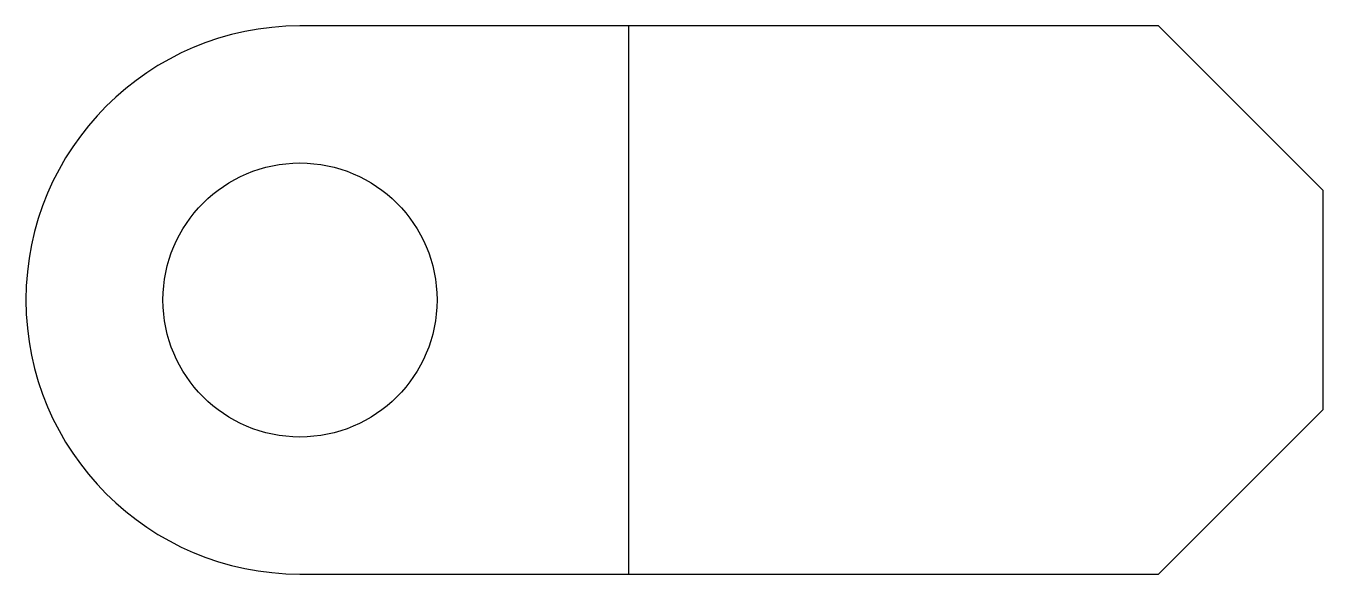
# Model space of a CAD drawing. Header units: millimetres. Extents: x 2736.5 to 2807.5, y 2041.6 to 2071.6.
import ezdxf

# ---------------------------------------------------------------- set-up
doc = ezdxf.new("R2010")
doc.units = ezdxf.units.MM

msp = doc.modelspace()

# ---------------------------------------------------------------- linework, layer by layer
for p, q in [((2769.509, 2071.642), (2751.509, 2071.642)), ((2769.509, 2041.642), (2769.509, 2071.642)), ((2798.509, 2071.642), (2769.509, 2071.642)), ((2798.509, 2071.642), (2807.509, 2062.642)), ((2807.509, 2050.642), (2807.509, 2062.642)), ((2807.509, 2050.642), (2798.509, 2041.642)), ((2751.509, 2041.642), (2769.509, 2041.642)), ((2769.509, 2041.642), (2798.509, 2041.642))]:
    msp.add_line(p, q)
at = {"extrusion": (0, -1, 0)}
msp.add_line((2769.509, 2041.642, 30), (2769.509, 2053.142, 30), dxfattribs=at)
msp.add_circle((2751.509, 2056.642), 7.5)
msp.add_arc((2751.509, 2056.642), 15, 90, 270)

doc.saveas('drawing.dxf')
